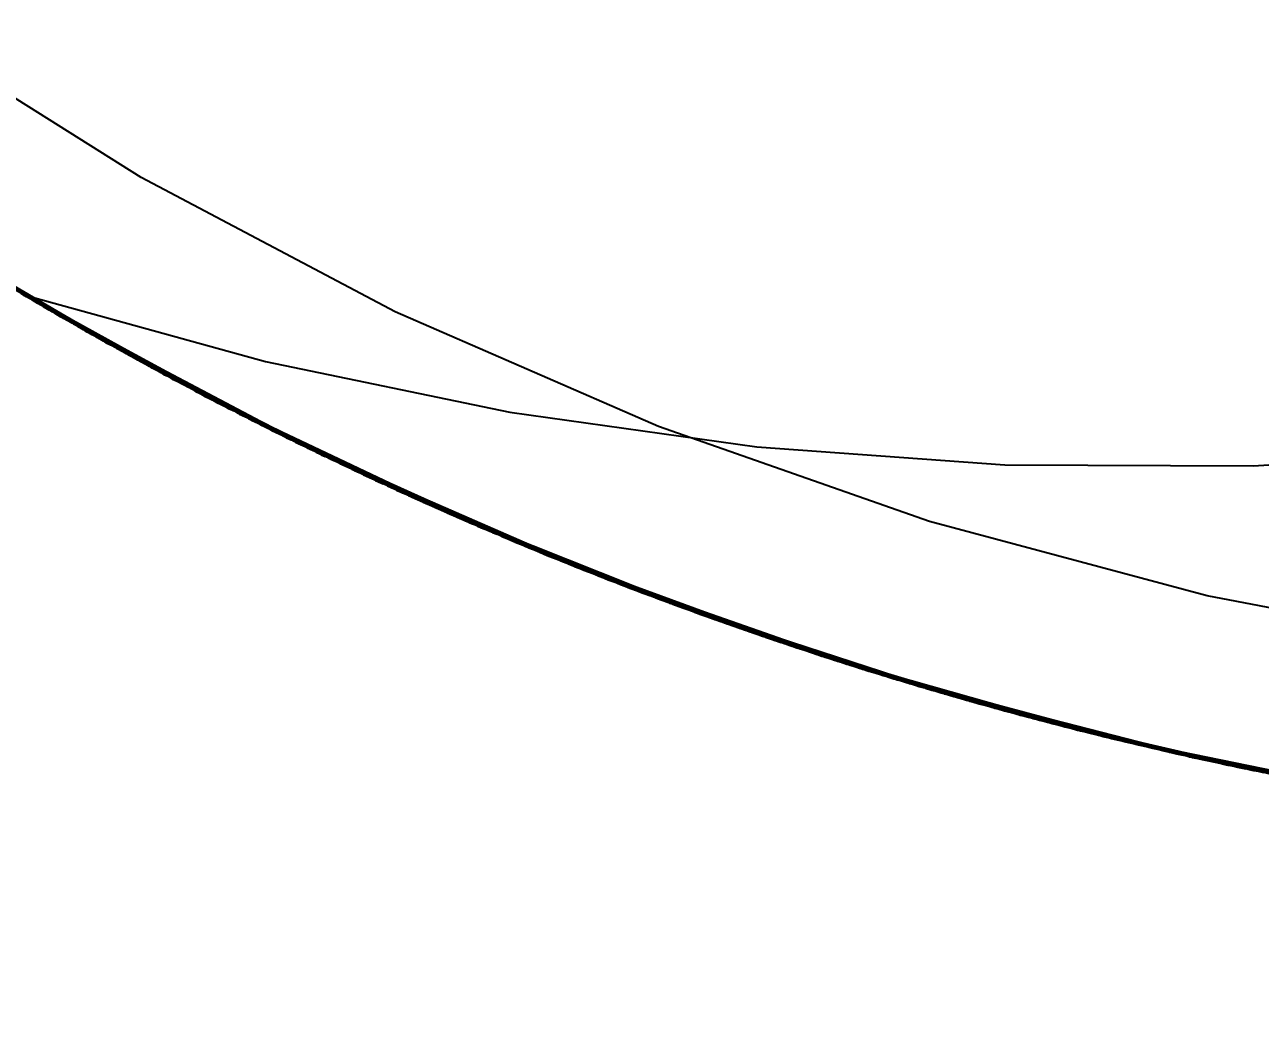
# Model space of a CAD drawing. Header units: millimetres. Extents: x 0 to 420, y 0 to 297.
# Drawn here: x 191.955 to 193.498, y 261.795 to 263.034 of the extents above; entities that cross this region are included whole.
import ezdxf

# ---------------------------------------------------------------- set-up
doc = ezdxf.new("R2010")
doc.units = ezdxf.units.MM
doc.linetypes.add('DASHED', pattern=[1.524, 1.27, -0.254])
for name, color, linetype, lineweight in [('DIM', 3, 'CONTINUOUS', 18), ('HIDDEN', 8, 'DASHED', 25), ('VISIBLE', 7, 'CONTINUOUS', 50)]:
    doc.layers.add(name, color=color, linetype=linetype, lineweight=lineweight)
doc.styles.add('CJK', font='NotoSansCJK-Regular.ttc')
doc.dimstyles.new('GB', dxfattribs={"dimtxt": 2.8, "dimasz": 2.2, "dimexe": 1.5, "dimexo": 1, "dimgap": 0.6, "dimtad": 1, "dimlfac": 100, "dimzin": 12, "dimdsep": 46, "dimtxsty": 'CJK', "dimcen": 2.5, "dimazin": 3, "dimtfac": 0.5, "dimtmove": 2, "dimatfit": 3})

msp = doc.modelspace()

# ---------------------------------------------------------------- linework, layer by layer
at = {"layer": 'HIDDEN'}
for points in [[(192.1, 262.84307), (191.79606, 263.03405)], [(192.1, 262.84307), (191.79606, 263.03405)], [(191.95476, 262.6963), (191.64333, 262.8964)], [(192, 262.66987), (191.6834, 262.8688)], [(191.6834, 262.8688), (192, 262.66987)], [(191.68377, 262.86857), (191.99995, 262.6699)], [(191.95864, 262.694), (191.69159, 262.86323)], [(191.96314, 262.69136), (191.6959, 262.86031)], [(191.9593, 262.6937), (191.6989, 262.85851)], [(191.96844, 262.68825), (191.701, 262.85686)], [(191.97375, 262.68513), (191.7061, 262.85341)], [(191.97331, 262.68546), (191.71247, 262.84936)], [(191.98357, 262.6794), (191.71554, 262.84707)], [(191.98888, 262.6763), (191.72064, 262.84365)], [(191.98753, 262.67716), (191.7262, 262.84018)], [(192.41736, 262.67534), (192.1, 262.84307)], [(192.41736, 262.67534), (192.1, 262.84307)], [(191.99871, 262.67061), (191.73009, 262.83735)], [(192.00403, 262.66754), (191.73521, 262.83395)], [(191.9647, 262.69073), (191.737, 262.83406)], [(192.00167, 262.66898), (191.73986, 262.8311)], [(191.97867, 262.68254), (191.74386, 262.82927)], [(192.01389, 262.66188), (191.7447, 262.82767)], [(192.01923, 262.65882), (191.74983, 262.82428)], [(191.99304, 262.67418), (191.75048, 262.82465)], [(192.01579, 262.66086), (191.75365, 262.822)], [(192.00718, 262.66603), (191.75721, 262.81995)], [(192.0291, 262.65319), (191.75932, 262.81804)], [(192.02139, 262.65788), (191.76391, 262.81527)], [(192.03445, 262.65016), (191.76446, 262.81468)], [(192.03016, 262.65267), (191.76554, 262.81414)], [(192.0398, 262.64713), (191.76962, 262.81132)], [(192.04434, 262.64457), (191.77399, 262.80847)], [(192.04109, 262.64648), (191.77764, 262.80634)], [(192.04971, 262.64155), (191.77915, 262.80512)], [(192.04433, 262.64465), (191.77939, 262.80512)], [(192.05507, 262.63854), (191.78432, 262.80177)], [(192.05962, 262.63599), (191.78869, 262.79894)], [(192.05528, 262.63849), (191.79137, 262.79744)], [(192.065, 262.63299), (191.79387, 262.79561)], [(192.07036, 262.62999), (191.79904, 262.79228)], [(192.06969, 262.63044), (191.80526, 262.78853)], [(192.0803, 262.62449), (191.80861, 262.78616)], [(192.08568, 262.62152), (191.81379, 262.78285)], [(192.08395, 262.62255), (191.81908, 262.77972)], [(192.04654, 262.64362), (191.82326, 262.77834)], [(192.09565, 262.61604), (191.82339, 262.77675)], [(192.10104, 262.61308), (191.82858, 262.77347)], [(192.06068, 262.63569), (191.83023, 262.7737)], [(192.09824, 262.61468), (191.83307, 262.77086)], [(192.07522, 262.62759), (191.83695, 262.76923)], [(192.11101, 262.60764), (191.83819, 262.7674)], [(192.11641, 262.60471), (191.8434, 262.76414)], [(192.08947, 262.61972), (191.84382, 262.76466)], [(192.11271, 262.60679), (191.84692, 262.76216)], [(192.10391, 262.61181), (191.85058, 262.76016)], [(192.12641, 262.59931), (191.85303, 262.75811)], [(191.99178, 262.67629), (191.85683, 262.75833)], [(192.11834, 262.60396), (191.85736, 262.75565)], [(192.13183, 262.59639), (191.85826, 262.75486)], [(192.12703, 262.59904), (191.85914, 262.75446)], [(192.13725, 262.59348), (191.86349, 262.75161)], [(192.14185, 262.59101), (191.86791, 262.74886)], [(192.13808, 262.5931), (191.87129, 262.747)], [(192.1416, 262.59121), (191.87293, 262.74592)], [(192.14728, 262.58811), (191.87315, 262.74563)], [(192.1527, 262.58522), (191.87838, 262.74239)], [(192.1527, 262.5853), (191.88527, 262.73839)], [(192.16274, 262.5799), (191.88807, 262.73646)], [(192.16818, 262.57703), (191.89331, 262.73324)], [(192.16709, 262.57768), (191.89924, 262.72985)], [(192.17825, 262.57174), (191.90303, 262.72732)], [(192.08841, 262.62166), (191.90347, 262.72854)], [(192.18369, 262.56889), (191.90827, 262.72413)], [(192.14356, 262.59038), (191.91051, 262.72405)], [(192.18156, 262.57007), (191.91341, 262.72125)], [(192.15825, 262.58256), (191.91732, 262.71969)], [(192.19376, 262.56363), (191.918, 262.71825)], [(192.19921, 262.56081), (191.92326, 262.71509)], [(192.17262, 262.57498), (191.92431, 262.71523)], [(192.19615, 262.56247), (191.92744, 262.71281)], [(192.18725, 262.56731), (191.93115, 262.71087)], [(192.20932, 262.55559), (191.93301, 262.70924)], [(192.20181, 262.55975), (191.93802, 262.70647)], [(192.21479, 262.55277), (191.9383, 262.70609)], [(192.21059, 262.555), (191.93982, 262.70532)], [(192.22026, 262.54996), (191.94358, 262.70294)], [(192.2249, 262.54758), (191.94806, 262.70027)], [(192.22176, 262.54926), (191.95212, 262.69809)], [(192.23038, 262.54479), (191.95335, 262.69714)], [(192.22534, 262.54744), (191.95377, 262.69704)], [(192.19449, 262.56326), (191.95476, 262.6963)], [(191.95507, 262.69622), (192.25562, 262.61312)], [(192.27311, 262.52349), (191.95598, 262.69564)], [(192.23586, 262.542), (191.95864, 262.694)], [(192.24051, 262.53965), (191.96314, 262.69136)], [(192.23654, 262.54173), (191.96625, 262.68976)], [(192.246, 262.53687), (191.96844, 262.68825)], [(192.2515, 262.5341), (191.97375, 262.68513)], [(192.25104, 262.5344), (191.98037, 262.68148)], [(192.26166, 262.529), (191.98357, 262.6794)], [(192.26715, 262.52624), (191.98888, 262.6763)], [(192.26572, 262.52703), (191.99467, 262.67317)], [(192.27732, 262.52118), (191.99871, 262.67061)], [(192.22732, 262.54664), (191.99889, 262.67198)], [(192.33058, 262.49515), (192, 262.66987)], [(192, 262.66987), (192.33058, 262.49515)], [(192.00068, 262.66951), (192.32867, 262.49616)], [(192.74636, 262.5318), (192.41736, 262.67534)], [(192.74636, 262.5318), (192.41736, 262.67534)], [(192.28283, 262.51846), (192.00403, 262.66754)], [(192.24213, 262.53911), (192.00579, 262.66778)], [(192.28038, 262.51974), (192.00888, 262.66498)], [(192.2566, 262.53182), (192.01293, 262.66344)], [(192.29303, 262.51343), (192.01389, 262.66188)], [(192.29855, 262.51072), (192.01923, 262.65882)], [(192.27144, 262.52439), (192.01983, 262.65924)], [(192.29498, 262.51254), (192.02319, 262.65678)], [(192.28609, 262.51714), (192.02683, 262.65499)], [(192.30875, 262.50572), (192.0291, 262.65319)], [(192.30073, 262.50993), (192.03385, 262.65072)], [(192.31429, 262.50303), (192.03445, 262.65016)], [(192.30986, 262.50526), (192.03553, 262.6497)], [(192.31982, 262.50034), (192.0398, 262.64713)], [(192.32451, 262.49808), (192.04434, 262.64457)], [(192.32117, 262.49977), (192.04812, 262.64267)], [(192.33006, 262.49541), (192.04971, 262.64155)], [(192.32453, 262.49814), (192.04992, 262.64158)], [(192.3356, 262.49274), (192.05507, 262.63854)], [(192.3403, 262.49048), (192.05962, 262.63599)], [(192.33583, 262.4927), (192.06238, 262.63467)], [(192.34586, 262.48783), (192.065, 262.63299)], [(192.3514, 262.48518), (192.07036, 262.62999)], [(192.35067, 262.4856), (192.07683, 262.62663)], [(192.36167, 262.48031), (192.0803, 262.62449)], [(192.36722, 262.47769), (192.08568, 262.62152)], [(192.36543, 262.4786), (192.09119, 262.61871)], [(192.32678, 262.49726), (192.09544, 262.6176)], [(192.37751, 262.47285), (192.09565, 262.61604)], [(192.38308, 262.47024), (192.10104, 262.61308)], [(192.34139, 262.49024), (192.10268, 262.61342)], [(192.38017, 262.47167), (192.1057, 262.61076)], [(192.35639, 262.48309), (192.10967, 262.60938)], [(192.39338, 262.46544), (192.11101, 262.60764)], [(192.25562, 262.61312), (192.56085, 262.54972)], [(192.39896, 262.46286), (192.11641, 262.60471)], [(192.37115, 262.47612), (192.11678, 262.60527)], [(192.39515, 262.46469), (192.12007, 262.60296)], [(192.386, 262.46916), (192.12384, 262.60119)], [(192.40928, 262.45809), (192.12641, 262.59931)], [(192.27001, 262.52644), (192.13028, 262.59971)], [(192.40095, 262.46222), (192.13089, 262.59712)], [(192.41487, 262.45553), (192.13183, 262.59639)], [(192.40993, 262.45786), (192.13273, 262.59605)], [(192.42047, 262.45296), (192.13725, 262.59348)], [(192.42521, 262.45079), (192.14185, 262.59101)], [(192.42133, 262.45263), (192.14532, 262.58937)], [(192.42493, 262.45099), (192.14705, 262.58838)], [(192.43081, 262.44824), (192.14728, 262.58811)], [(192.4364, 262.4457), (192.1527, 262.58522)], [(192.43638, 262.44578), (192.15985, 262.58165)], [(192.44676, 262.44102), (192.16274, 262.5799)], [(192.45237, 262.4385), (192.16818, 262.57703)], [(192.45124, 262.43908), (192.17435, 262.574)], [(192.46275, 262.43386), (192.17825, 262.57174)], [(192.36998, 262.47799), (192.17863, 262.57297)], [(192.46836, 262.43136), (192.18369, 262.56889)], [(192.42696, 262.45027), (192.18596, 262.56892)], [(192.46613, 262.43241), (192.18902, 262.56632)], [(192.44212, 262.44339), (192.19302, 262.56501)], [(192.47875, 262.42675), (192.19376, 262.56363)], [(192.44116, 262.44355), (192.19449, 262.56326)], [(192.48437, 262.42427), (192.19921, 262.56081)], [(192.45697, 262.43672), (192.20025, 262.56102)], [(192.48121, 262.42574), (192.20354, 262.55879)], [(192.472, 262.43002), (192.20736, 262.55709)], [(192.49478, 262.4197), (192.20932, 262.55559)], [(192.48704, 262.42338), (192.21449, 262.55314)], [(192.50042, 262.41724), (192.21479, 262.55277)], [(192.49609, 262.4192), (192.21636, 262.55211)], [(192.50606, 262.41478), (192.22026, 262.54996)], [(192.51084, 262.4127), (192.2249, 262.54758)], [(192.50762, 262.41417), (192.22908, 262.54567)], [(192.51649, 262.41026), (192.23038, 262.54479)], [(192.51126, 262.41259), (192.2308, 262.54472)], [(192.56085, 262.54972), (192.86917, 262.5066)], [(192.52213, 262.40782), (192.23586, 262.542)], [(192.52692, 262.40576), (192.24051, 262.53965)], [(192.52282, 262.4076), (192.24373, 262.53824)], [(192.53258, 262.40334), (192.246, 262.53687)], [(192.53823, 262.40092), (192.2515, 262.5341)], [(192.53776, 262.40119), (192.25836, 262.53087)], [(192.5487, 262.39647), (192.26166, 262.529)], [(193.08518, 262.41324), (192.74636, 262.5318)], [(193.08518, 262.41324), (192.74636, 262.5318)], [(192.55435, 262.39407), (192.26715, 262.52624)], [(192.55284, 262.39478), (192.27317, 262.52347)], [(192.56482, 262.38966), (192.27732, 262.52118)], [(192.51329, 262.41191), (192.27742, 262.52256)], [(192.61213, 262.37012), (192.27816, 262.52079)], [(192.57049, 262.3873), (192.28283, 262.51846)], [(192.52857, 262.40533), (192.28456, 262.51881)], [(192.56797, 262.38842), (192.28785, 262.5162)], [(192.5435, 262.39895), (192.29193, 262.51495)], [(192.58099, 262.38292), (192.29303, 262.51343)], [(192.58667, 262.38057), (192.29855, 262.51072)], [(192.55874, 262.3925), (192.2991, 262.51119)], [(192.58299, 262.38216), (192.30262, 262.50894)], [(192.57384, 262.38617), (192.30633, 262.50739)], [(192.59717, 262.37622), (192.30875, 262.50572)], [(192.58887, 262.37993), (192.31365, 262.50356)], [(192.60286, 262.37389), (192.31429, 262.50303)], [(192.59831, 262.37583), (192.31538, 262.50265)], [(192.60856, 262.37155), (192.31982, 262.50034)], [(192.61338, 262.36959), (192.32451, 262.49808)], [(192.86917, 262.5066), (193.17924, 262.4842)], [(193.48964, 262.48287), (193.7989, 262.50289)], [(192.60994, 262.37106), (192.32841, 262.49642)], [(192.61908, 262.36727), (192.33006, 262.49541)], [(192.61343, 262.36964), (192.33025, 262.49546)], [(192.6733, 262.34563), (192.33058, 262.49515)], [(192.33058, 262.49515), (192.6733, 262.34563)], [(192.3322, 262.49444), (192.67302, 262.34575)], [(192.62479, 262.36496), (192.3356, 262.49274)], [(192.62962, 262.363), (192.3403, 262.49048)], [(192.62502, 262.36493), (192.34315, 262.48933)], [(192.63533, 262.36071), (192.34586, 262.48783)], [(192.64103, 262.35841), (192.3514, 262.48518)], [(193.17924, 262.4842), (193.48964, 262.48287)], [(192.64024, 262.3588), (192.3581, 262.48222)], [(192.65158, 262.3542), (192.36167, 262.48031)], [(192.65729, 262.35194), (192.36722, 262.47769)], [(192.65545, 262.35274), (192.37292, 262.47522)], [(192.61571, 262.36891), (192.37722, 262.47439)], [(192.66787, 262.34776), (192.37751, 262.47285)], [(192.67359, 262.34551), (192.38308, 262.47024)], [(192.63074, 262.36282), (192.3847, 262.47068)], [(192.67058, 262.34676), (192.38788, 262.46821)], [(192.64614, 262.35665), (192.39193, 262.46709)], [(192.68417, 262.34136), (192.39338, 262.46544)], [(192.68991, 262.33914), (192.39896, 262.46286)], [(192.66134, 262.35061), (192.39926, 262.46345)], [(192.68601, 262.34073), (192.40272, 262.46134)], [(192.67653, 262.34463), (192.4066, 262.45981)], [(192.7005, 262.33504), (192.40928, 262.45809)], [(192.55717, 262.39446), (192.4132, 262.4587)], [(192.69194, 262.33863), (192.41388, 262.45619)], [(192.70625, 262.33283), (192.41487, 262.45553)], [(192.7012, 262.33484), (192.41578, 262.45525)], [(192.712, 262.33062), (192.42047, 262.45296)], [(192.71687, 262.32876), (192.42521, 262.45079)], [(192.71289, 262.33035), (192.42876, 262.44938)], [(192.71655, 262.32895), (192.43058, 262.44849)], [(192.72262, 262.32657), (192.43081, 262.44824)], [(192.72836, 262.32438), (192.4364, 262.4457)], [(192.73324, 262.32254), (192.44116, 262.44355)], [(192.7283, 262.32447), (192.4438, 262.44257)], [(192.73899, 262.32037), (192.44676, 262.44102)], [(192.74474, 262.31821), (192.45237, 262.4385)], [(192.74358, 262.31872), (192.45875, 262.43585)], [(192.7554, 262.31423), (192.46275, 262.43386)], [(192.66005, 262.3524), (192.46307, 262.43511)], [(192.76116, 262.31209), (192.46836, 262.43136)], [(192.71865, 262.32835), (192.47065, 262.43152)], [(192.75884, 262.31302), (192.47386, 262.42912)], [(192.73421, 262.32244), (192.47794, 262.42808)], [(192.77181, 262.30815), (192.47875, 262.42675)], [(192.77758, 262.30603), (192.48437, 262.42427)], [(192.74948, 262.31671), (192.48537, 262.42456)], [(192.77435, 262.30729), (192.48883, 262.42253)], [(192.76485, 262.311), (192.49274, 262.42107)], [(192.78826, 262.30213), (192.49478, 262.4197)], [(192.78032, 262.3053), (192.5001, 262.41759)], [(192.79405, 262.30003), (192.50042, 262.41724)], [(192.78963, 262.3017), (192.50203, 262.41668)], [(192.79983, 262.29793), (192.50606, 262.41478)], [(192.80473, 262.29616), (192.51084, 262.4127)], [(192.80144, 262.29742), (192.51511, 262.41106)], [(192.81053, 262.29408), (192.51649, 262.41026)], [(192.80513, 262.29608), (192.51692, 262.41021)], [(192.81631, 262.292), (192.52213, 262.40782)], [(192.82122, 262.29025), (192.52692, 262.40576)], [(193.4319, 262.32034), (193.08518, 262.41324)], [(193.4319, 262.32034), (193.08518, 262.41324)], [(192.81699, 262.29182), (192.53024, 262.40455)], [(192.82702, 262.28819), (192.53258, 262.40334)], [(192.83281, 262.28613), (192.53823, 262.40092)], [(192.83233, 262.28637), (192.54531, 262.39812)], [(192.84354, 262.28235), (192.5487, 262.39647)], [(192.84934, 262.28032), (192.55435, 262.39407)], [(192.84774, 262.28094), (192.56057, 262.39167)], [(192.80723, 262.29553), (192.56483, 262.39104)], [(192.86006, 262.27658), (192.56482, 262.38966)], [(192.86587, 262.27457), (192.57049, 262.3873)], [(192.8229, 262.28992), (192.57219, 262.38776)], [(192.86329, 262.27554), (192.57567, 262.38535)], [(192.83823, 262.28449), (192.57975, 262.38438)], [(192.87662, 262.27087), (192.58099, 262.38292)], [(192.88244, 262.26888), (192.58667, 262.38057)], [(192.85379, 262.27903), (192.58716, 262.38108)], [(192.87867, 262.27023), (192.59082, 262.37905)], [(192.8693, 262.27366), (192.59461, 262.37775)], [(192.8932, 262.26521), (192.59717, 262.37622)], [(192.88467, 262.26838), (192.60219, 262.37437)], [(192.89903, 262.26323), (192.60286, 262.37389)], [(192.89434, 262.26489), (192.60398, 262.37357)], [(192.90485, 262.26126), (192.60856, 262.37155)], [(192.9098, 262.25961), (192.61338, 262.36959)], [(192.9564, 262.24429), (192.61395, 262.36941)], [(192.90626, 262.26086), (192.61738, 262.36817)], [(192.91563, 262.25766), (192.61908, 262.36727)], [(192.90987, 262.25965), (192.61926, 262.36734)], [(192.92146, 262.25571), (192.62479, 262.36496)], [(192.92642, 262.25407), (192.62962, 262.363)], [(192.9217, 262.2557), (192.63255, 262.36203)], [(192.93226, 262.25213), (192.63533, 262.36071)], [(192.93809, 262.25021), (192.64103, 262.35841)], [(192.93724, 262.25055), (192.64793, 262.35587)], [(192.94889, 262.24667), (192.65158, 262.3542)], [(192.95473, 262.24477), (192.65729, 262.35194)], [(192.95285, 262.24545), (192.66316, 262.34982)], [(192.91217, 262.25908), (192.66749, 262.34928)], [(192.96555, 262.24127), (192.66787, 262.34776)], [(193.02623, 262.22213), (192.6733, 262.34563)], [(192.6733, 262.34563), (193.02623, 262.22213)], [(192.97141, 262.23939), (192.67359, 262.34551)], [(192.92758, 262.25395), (192.67516, 262.34605)], [(192.67664, 262.34446), (193.02589, 262.22225)], [(192.96831, 262.24045), (192.67849, 262.34379)], [(192.94329, 262.24877), (192.68262, 262.34293)], [(192.98223, 262.23592), (192.68417, 262.34136)], [(192.98809, 262.23406), (192.68991, 262.33914)], [(192.95887, 262.2437), (192.69014, 262.33977)], [(192.98411, 262.23539), (192.69375, 262.33786)], [(192.97436, 262.23871), (192.69774, 262.33657)], [(192.99893, 262.23064), (192.7005, 262.33504)], [(192.8521, 262.28089), (192.70444, 262.33587)], [(192.99016, 262.23367), (192.70523, 262.33343)], [(193.0048, 262.2288), (192.70625, 262.33283)], [(192.99967, 262.23047), (192.70715, 262.33262)], [(193.01067, 262.22696), (192.712, 262.33062)], [(193.01565, 262.2254), (192.71687, 262.32876)], [(193.01159, 262.22674), (192.72051, 262.32758)], [(193.01531, 262.22557), (192.7224, 262.32679)], [(193.02153, 262.22358), (192.72262, 262.32657)], [(193.0274, 262.22176), (192.72836, 262.32438)], [(193.03239, 262.22023), (192.73324, 262.32254)], [(193.0273, 262.22186), (192.73597, 262.32172)], [(193.03826, 262.21843), (192.73899, 262.32037)], [(193.04414, 262.21664), (192.74474, 262.31821)], [(193.04294, 262.21707), (192.75132, 262.31596)], [(193.05502, 262.21334), (192.7554, 262.31423)], [(192.95747, 262.2454), (192.75566, 262.3155)], [(193.7846, 262.25361), (193.4319, 262.32034)], [(193.7846, 262.25361), (193.4319, 262.32034)], [(193.06091, 262.21157), (192.76116, 262.31209)], [(193.01748, 262.2251), (192.76343, 262.3124)], [(193.05852, 262.21235), (192.7668, 262.31021)], [(193.03336, 262.2202), (192.77092, 262.30942)], [(193.07179, 262.20831), (192.77181, 262.30815)], [(193.07769, 262.20656), (192.77758, 262.30603)], [(193.04898, 262.21544), (192.77854, 262.30639)], [(193.07439, 262.2076), (192.78215, 262.30457)], [(193.06462, 262.21072), (192.78615, 262.30336)], [(193.08859, 262.20334), (192.78826, 262.30213)], [(193.08048, 262.206), (192.7937, 262.30036)], [(193.09449, 262.20161), (192.79405, 262.30003)], [(193.09, 262.20299), (192.79567, 262.29958)], [(193.1004, 262.19988), (192.79983, 262.29793)], [(193.10541, 262.19842), (192.80473, 262.29616)], [(193.10205, 262.19946), (192.80908, 262.2948)], [(193.11132, 262.19671), (192.81053, 262.29408)], [(193.10578, 262.19838), (192.81097, 262.29405)], [(193.11722, 262.195), (192.81631, 262.292)], [(193.12223, 262.19356), (192.82122, 262.29025)], [(193.11788, 262.19488), (192.82463, 262.28924)], [(193.12814, 262.19187), (192.82702, 262.28819)], [(193.13405, 262.19019), (192.83281, 262.28613)], [(193.13357, 262.1904), (192.84009, 262.28377)], [(193.145, 262.1871), (192.84354, 262.28235)], [(193.15092, 262.18544), (192.84934, 262.28032)], [(193.14926, 262.18596), (192.85571, 262.2783)], [(193.10794, 262.19795), (192.85997, 262.27796)], [(193.16186, 262.18238), (192.86006, 262.27658)], [(193.16778, 262.18074), (192.86587, 262.27457)], [(193.12392, 262.19334), (192.86753, 262.27514)], [(193.16515, 262.18154), (192.87117, 262.27295)], [(193.1396, 262.18888), (192.87525, 262.27227)], [(193.17874, 262.17773), (192.87662, 262.27087)], [(193.18468, 262.17611), (192.88244, 262.26888)], [(193.15542, 262.18444), (192.88288, 262.26943)], [(193.18085, 262.17722), (192.88667, 262.26763)], [(193.17128, 262.18004), (192.89051, 262.26658)], [(193.19565, 262.17312), (192.8932, 262.26521)], [(193.18694, 262.17575), (192.8983, 262.26368)], [(193.20159, 262.17152), (192.89903, 262.26323)], [(193.19679, 262.17288), (192.90016, 262.26299)], [(193.20753, 262.16992), (192.90485, 262.26126)], [(193.21257, 262.16858), (192.9098, 262.25961)], [(193.20894, 262.16961), (192.9139, 262.25844)], [(193.21851, 262.16701), (192.91563, 262.25766)], [(193.21267, 262.16862), (192.91579, 262.25775)], [(193.22445, 262.16543), (192.92146, 262.25571)], [(193.22951, 262.1641), (192.92642, 262.25407)], [(193.22469, 262.16544), (192.92944, 262.25327)], [(193.23545, 262.16254), (192.93226, 262.25213)], [(193.2414, 262.16099), (192.93809, 262.25021)], [(193.24049, 262.16129), (192.94518, 262.24809)], [(193.2524, 262.15814), (192.94889, 262.24667)], [(193.25835, 262.15662), (192.95473, 262.24477)], [(193.25643, 262.15718), (192.96074, 262.24303)], [(193.30891, 262.14403), (192.962, 262.24258)], [(193.21498, 262.1682), (192.96508, 262.24276)], [(193.26936, 262.15381), (192.96555, 262.24127)], [(193.27533, 262.1523), (192.97141, 262.23939)], [(193.2307, 262.16405), (192.9729, 262.24004)], [(193.27218, 262.15316), (192.97638, 262.23799)], [(193.24666, 262.15989), (192.98056, 262.23738)], [(193.28635, 262.14952), (192.98223, 262.23592)], [(193.29232, 262.14803), (192.98809, 262.23406)], [(193.26257, 262.1558), (192.98825, 262.23471)], [(193.28824, 262.14912), (192.992, 262.23303)], [(193.27831, 262.15181), (192.99608, 262.23199)], [(193.30335, 262.1453), (192.99893, 262.23064)], [(193.15363, 262.18617), (193.00283, 262.23171)], [(193.29438, 262.14779), (193.00375, 262.22933)], [(193.30933, 262.14384), (193.0048, 262.2288)], [(193.30413, 262.14518), (193.00569, 262.22865)], [(193.3153, 262.14237), (193.01067, 262.22696)], [(193.32037, 262.14114), (193.01565, 262.2254)], [(193.31624, 262.14221), (193.01938, 262.22445)], [(193.32001, 262.14129), (193.02133, 262.22378)], [(193.32635, 262.13969), (193.02153, 262.22358)], [(193.3874, 262.12535), (193.02623, 262.22213)], [(193.02623, 262.22213), (193.3874, 262.12535)], [(193.33232, 262.13825), (193.0274, 262.22176)], [(193.02755, 262.22178), (193.38492, 262.12602)], [(193.3374, 262.13703), (193.03239, 262.22023)], [(193.33218, 262.13835), (193.0352, 262.21957)], [(193.34337, 262.13561), (193.03826, 262.21843)], [(193.34935, 262.1342), (193.04414, 262.21664)], [(193.34813, 262.13455), (193.05087, 262.2148)], [(193.36042, 262.13159), (193.05502, 262.21334)], [(193.26104, 262.15742), (193.05521, 262.21461)], [(193.36641, 262.1302), (193.06091, 262.21157)], [(193.32225, 262.14094), (193.06314, 262.21203)], [(193.36397, 262.13083), (193.06664, 262.21005)], [(193.33836, 262.13707), (193.07081, 262.20952)], [(193.37748, 262.12762), (193.07179, 262.20831)], [(193.38348, 262.12625), (193.07769, 262.20656)], [(193.35428, 262.13329), (193.07858, 262.20699)], [(193.38014, 262.12708), (193.08233, 262.20539)], [(193.37013, 262.12959), (193.08642, 262.20443)], [(193.39456, 262.12373), (193.08859, 262.20334)], [(193.3863, 262.12587), (193.09413, 262.20192)], [(193.40056, 262.12237), (193.09449, 262.20161)], [(193.39603, 262.12346), (193.09612, 262.20127)], [(193.40656, 262.12102), (193.1004, 262.19988)], [(193.41165, 262.11988), (193.10541, 262.19842)], [(193.40825, 262.12071), (193.10982, 262.19734)], [(193.41766, 262.11855), (193.11132, 262.19671)], [(193.41202, 262.11986), (193.11179, 262.19671)], [(193.42366, 262.11721), (193.11722, 262.195)], [(193.42875, 262.11609), (193.12223, 262.19356)], [(193.42429, 262.11714), (193.12573, 262.19277)], [(193.43476, 262.11478), (193.12814, 262.19187)], [(193.44076, 262.11348), (193.13405, 262.19019)], [(193.44027, 262.11365), (193.1415, 262.18829)], [(193.45188, 262.11108), (193.145, 262.1871)], [(193.45789, 262.1098), (193.15092, 262.18544)], [(193.45618, 262.11023), (193.15742, 262.18382)], [(193.41423, 262.11956), (193.16166, 262.18375)], [(193.46901, 262.10744), (193.16186, 262.18238)], [(193.47502, 262.10618), (193.16778, 262.18074)], [(193.43045, 262.11598), (193.16939, 262.18142)], [(193.47237, 262.1068), (193.17318, 262.17946)], [(193.44641, 262.11252), (193.17725, 262.17905)], [(193.48615, 262.10386), (193.17874, 262.17773)], [(193.49218, 262.10262), (193.18468, 262.17611)], [(193.46241, 262.1091), (193.18508, 262.17668)], [(193.48831, 262.10348), (193.18898, 262.17513)], [(193.47857, 262.1057), (193.19287, 262.17433)], [(193.50332, 262.10034), (193.19565, 262.17312)], [(193.49447, 262.10241), (193.20083, 262.17193)], [(193.50935, 262.09912), (193.20159, 262.17152)], [(193.50444, 262.10017), (193.20276, 262.17134)], [(193.51537, 262.0979), (193.20753, 262.16992)], [(193.52049, 262.09687), (193.21257, 262.16858)], [(193.51678, 262.09768), (193.21676, 262.16767)], [(193.52651, 262.09568), (193.21851, 262.16701)], [(193.52062, 262.09692), (193.21866, 262.16711)], [(193.53254, 262.09448), (193.22445, 262.16543)], [(193.53767, 262.09348), (193.22951, 262.1641)], [(193.53277, 262.0945), (193.23261, 262.16349)], [(193.5437, 262.0923), (193.23545, 262.16254)], [(193.54974, 262.09112), (193.2414, 262.16099)], [(193.54878, 262.09137), (193.24863, 262.15932)], [(193.56089, 262.08897), (193.2524, 262.15814)], [(193.56693, 262.08783), (193.25835, 262.15662)], [(193.56499, 262.08826), (193.26447, 262.15526)], [(193.52292, 262.09665), (193.2688, 262.15526)], [(193.5781, 262.08572), (193.26936, 262.15381)], [(193.58415, 262.08459), (193.27533, 262.1523)], [(193.5389, 262.09349), (193.27674, 262.15306)], [(193.58097, 262.08525), (193.28037, 262.15122)], [(193.55504, 262.09036), (193.28457, 262.15088)], [(193.59533, 262.08252), (193.28635, 262.14952)], [(193.60138, 262.08141), (193.29232, 262.14803)], [(193.57121, 262.08728), (193.2924, 262.1487)], [(193.59721, 262.08224), (193.29628, 262.14725)], [(193.58717, 262.08429), (193.30041, 262.14648)], [(193.61256, 262.07938), (193.30335, 262.1453)], [(193.46057, 262.11071), (193.30718, 262.14662)], [(193.60341, 262.0813), (193.30826, 262.1443)], [(193.61861, 262.07829), (193.30933, 262.14384)], [(193.61338, 262.0793), (193.31021, 262.14375)], [(193.66603, 262.07023), (193.31276, 262.14305)], [(193.62467, 262.07721), (193.3153, 262.14237)], [(193.62981, 262.0763), (193.32037, 262.14114)], [(193.62562, 262.07711), (193.32418, 262.14041)], [(193.62944, 262.07643), (193.32618, 262.13986)], [(193.63587, 262.07523), (193.32635, 262.13969)], [(193.64192, 262.07417), (193.33232, 262.13825)], [(193.64706, 262.07328), (193.3374, 262.13703)], [(193.64173, 262.07427), (193.34028, 262.13655)], [(193.65311, 262.07223), (193.34337, 262.13561)], [(193.65917, 262.0712), (193.34935, 262.1342)], [(193.65793, 262.07148), (193.35622, 262.13278)], [(193.67038, 262.0693), (193.36042, 262.13159)], [(193.56956, 262.0888), (193.36054, 262.13287)], [(193.67645, 262.06829), (193.36641, 262.1302)], [(193.63173, 262.07622), (193.36858, 262.1308)], [(193.67397, 262.06876), (193.3722, 262.12904)], [(193.64801, 262.07338), (193.37641, 262.12878)], [(193.68766, 262.06642), (193.37748, 262.12762)], [(193.69373, 262.06543), (193.38348, 262.12625)], [(193.66416, 262.07061), (193.3843, 262.12675)], [(193.75479, 262.05584), (193.3874, 262.12535)], [(193.3874, 262.12535), (193.75479, 262.05584)], [(193.69034, 262.06605), (193.38818, 262.12538)], [(193.3906, 262.12475), (193.75402, 262.05599)], [(193.68018, 262.06792), (193.39234, 262.12468)], [(193.70495, 262.06361), (193.39456, 262.12373)], [(193.69656, 262.06523), (193.40018, 262.12266)], [(193.71102, 262.06264), (193.40056, 262.12237)], [(193.70647, 262.06343), (193.40218, 262.12214)], [(193.7171, 262.06167), (193.40656, 262.12102)], [(193.72225, 262.06086), (193.41165, 262.11988)], [(193.7188, 262.06146), (193.41615, 262.11908)], [(193.72833, 262.0599), (193.41766, 262.11855)], [(193.72261, 262.06086), (193.41816, 262.11856)], [(193.7344, 262.05895), (193.42366, 262.11721)], [(193.73956, 262.05815), (193.42875, 262.11609)], [(193.73499, 262.05892), (193.43232, 262.11551)], [(193.74563, 262.05722), (193.43476, 262.11478)], [(193.7517, 262.05631), (193.44076, 262.11348)], [(193.7512, 262.05645), (193.44834, 262.11204)], [(193.76295, 262.05462), (193.45188, 262.11108)], [(193.76903, 262.05372), (193.45789, 262.1098)], [(193.76728, 262.05404), (193.46447, 262.1086)], [(193.72487, 262.0607), (193.46871, 262.1088)], [(193.78028, 262.05206), (193.46901, 262.10744)], [(193.78636, 262.05118), (193.47502, 262.10618)], [(193.74124, 262.05816), (193.47657, 262.10696)], [(193.78369, 262.05164), (193.48049, 262.10524)], [(193.75743, 262.0557), (193.48454, 262.10509)], [(193.79761, 262.04958), (193.48615, 262.10386)], [(193.80371, 262.04872), (193.49218, 262.10262)], [(193.77355, 262.05331), (193.49255, 262.10322)], [(193.79983, 262.04933), (193.49652, 262.10193)]]:
    msp.add_lwpolyline(points, dxfattribs=at)
at = {"layer": 'VISIBLE'}
for points in [[(192.21999, 262.5501), (191.94331, 262.7031)], [(191.95742, 262.69473), (191.95043, 262.69916)], [(191.95476, 262.6963), (191.95507, 262.69622)], [(191.95598, 262.69564), (191.95476, 262.6963)], [(191.99889, 262.67198), (191.95742, 262.69473)], [(191.96085, 262.69272), (191.9593, 262.6937)], [(191.96625, 262.68976), (191.96085, 262.69272)], [(191.97157, 262.68641), (191.9647, 262.69073)], [(192.00579, 262.66778), (191.97157, 262.68641)], [(191.975, 262.6844), (191.97331, 262.68546)], [(191.98037, 262.68148), (191.975, 262.6844)], [(191.98573, 262.67813), (191.97867, 262.68254)], [(192.01293, 262.66344), (191.98573, 262.67813)], [(191.98916, 262.67614), (191.98753, 262.67716)], [(191.99467, 262.67317), (191.98916, 262.67614)], [(192.03921, 262.64746), (191.99178, 262.67629)], [(191.99992, 262.66991), (191.99304, 262.67418)], [(192.01983, 262.65924), (191.99992, 262.66991)], [(191.99995, 262.6699), (192, 262.66987)], [(192, 262.66987), (192.00068, 262.66951)], [(192.00337, 262.66793), (192.00167, 262.66898)], [(192.00888, 262.66498), (192.00337, 262.66793)], [(192.01415, 262.66173), (192.00718, 262.66603)], [(192.02683, 262.65499), (192.01415, 262.66173)], [(192.01759, 262.65975), (192.01579, 262.66086)], [(192.02319, 262.65678), (192.01759, 262.65975)], [(192.02839, 262.6536), (192.02139, 262.65788)], [(192.03385, 262.65072), (192.02839, 262.6536)], [(192.03185, 262.65164), (192.03016, 262.65267)], [(192.03553, 262.6497), (192.03185, 262.65164)], [(192.13028, 262.59971), (192.03921, 262.64746)], [(192.04268, 262.64552), (192.04109, 262.64648)], [(192.04812, 262.64267), (192.04268, 262.64552)], [(192.04613, 262.64356), (192.04433, 262.64465)], [(192.04992, 262.64158), (192.04613, 262.64356)], [(192.05352, 262.63941), (192.04654, 262.64362)], [(192.09544, 262.6176), (192.05352, 262.63941)], [(192.05698, 262.63747), (192.05528, 262.63849)], [(192.06238, 262.63467), (192.05698, 262.63747)], [(192.06783, 262.6314), (192.06068, 262.63569)], [(192.10268, 262.61342), (192.06783, 262.6314)], [(192.0713, 262.62948), (192.06969, 262.63044)], [(192.07683, 262.62663), (192.0713, 262.62948)], [(192.08218, 262.62345), (192.07522, 262.62759)], [(192.10967, 262.60938), (192.08218, 262.62345)], [(192.08566, 262.62153), (192.08395, 262.62255)], [(192.13633, 262.59397), (192.08841, 262.62166)], [(192.09119, 262.61871), (192.08566, 262.62153)], [(192.09655, 262.61554), (192.08947, 262.61972)], [(192.11678, 262.60527), (192.09655, 262.61554)], [(192.10003, 262.61363), (192.09824, 262.61468)], [(192.1057, 262.61076), (192.10003, 262.61363)], [(192.11094, 262.60768), (192.10391, 262.61181)], [(192.12384, 262.60119), (192.11094, 262.60768)], [(192.11444, 262.60579), (192.11271, 262.60679)], [(192.12007, 262.60296), (192.11444, 262.60579)], [(192.12538, 262.59987), (192.11834, 262.60396)], [(192.13089, 262.59712), (192.12538, 262.59987)], [(192.12887, 262.59798), (192.12703, 262.59904)], [(192.13273, 262.59605), (192.12887, 262.59798)], [(192.17863, 262.57297), (192.13633, 262.59397)], [(192.13983, 262.59209), (192.13808, 262.5931)], [(192.14532, 262.58937), (192.13983, 262.59209)], [(192.14333, 262.59022), (192.1416, 262.59121)], [(192.14705, 262.58838), (192.14333, 262.59022)], [(192.1508, 262.58623), (192.14356, 262.59038)], [(192.18596, 262.56892), (192.1508, 262.58623)], [(192.1543, 262.58438), (192.1527, 262.5853)], [(192.15985, 262.58165), (192.1543, 262.58438)], [(192.16529, 262.57855), (192.15825, 262.58256)], [(192.19302, 262.56501), (192.16529, 262.57855)], [(192.16881, 262.5767), (192.16709, 262.57768)], [(192.17435, 262.574), (192.16881, 262.5767)], [(192.17981, 262.57091), (192.17262, 262.57498)], [(192.20025, 262.56102), (192.17981, 262.57091)], [(192.18333, 262.56907), (192.18156, 262.57007)], [(192.18902, 262.56632), (192.18333, 262.56907)], [(192.19435, 262.56333), (192.18725, 262.56731)], [(192.20736, 262.55709), (192.19435, 262.56333)], [(192.19788, 262.5615), (192.19615, 262.56247)], [(192.20354, 262.55879), (192.19788, 262.5615)], [(192.20893, 262.55579), (192.20181, 262.55975)], [(192.21449, 262.55314), (192.20893, 262.55579)], [(192.21245, 262.55397), (192.21059, 262.555)], [(192.21636, 262.55211), (192.21245, 262.55397)], [(192.50579, 262.4149), (192.21999, 262.5501)], [(192.22352, 262.54829), (192.22176, 262.54926)], [(192.22908, 262.54567), (192.22352, 262.54829)], [(192.22706, 262.54649), (192.22534, 262.54744)], [(192.2308, 262.54472), (192.22706, 262.54649)], [(192.2346, 262.54264), (192.22732, 262.54664)], [(192.27742, 262.52256), (192.2346, 262.54264)], [(192.23815, 262.54085), (192.23654, 262.54173)], [(192.24373, 262.53824), (192.23815, 262.54085)], [(192.24924, 262.53523), (192.24213, 262.53911)], [(192.28456, 262.51881), (192.24924, 262.53523)], [(192.2528, 262.53345), (192.25104, 262.5344)], [(192.25836, 262.53087), (192.2528, 262.53345)], [(192.2639, 262.52787), (192.2566, 262.53182)], [(192.29193, 262.51495), (192.2639, 262.52787)], [(192.26745, 262.5261), (192.26572, 262.52703)], [(192.27317, 262.52347), (192.26745, 262.5261)], [(192.31921, 262.50064), (192.27001, 262.52644)], [(192.27858, 262.52057), (192.27144, 262.52439)], [(192.27773, 262.52099), (192.27311, 262.52349)], [(192.27816, 262.52079), (192.27773, 262.52099)], [(192.2991, 262.51119), (192.27858, 262.52057)], [(192.28214, 262.5188), (192.28038, 262.51974)], [(192.28785, 262.5162), (192.28214, 262.5188)], [(192.2933, 262.5133), (192.28609, 262.51714)], [(192.30633, 262.50739), (192.2933, 262.5133)], [(192.29686, 262.51154), (192.29498, 262.51254)], [(192.30262, 262.50894), (192.29686, 262.51154)], [(192.30803, 262.50608), (192.30073, 262.50993)], [(192.31365, 262.50356), (192.30803, 262.50608)], [(192.3116, 262.50434), (192.30986, 262.50526)], [(192.31538, 262.50265), (192.3116, 262.50434)], [(192.4132, 262.4587), (192.31921, 262.50064)], [(192.32279, 262.49892), (192.32117, 262.49977)], [(192.32841, 262.49642), (192.32279, 262.49892)], [(192.32637, 262.49718), (192.32453, 262.49814)], [(192.33025, 262.49546), (192.32637, 262.49718)], [(192.334, 262.49351), (192.32678, 262.49726)], [(192.32867, 262.49616), (192.33058, 262.49515)], [(192.33058, 262.49515), (192.3322, 262.49444)], [(192.37722, 262.47439), (192.334, 262.49351)], [(192.33758, 262.49179), (192.33583, 262.4927)], [(192.34315, 262.48933), (192.33758, 262.49179)], [(192.34879, 262.48642), (192.34139, 262.49024)], [(192.3847, 262.47068), (192.34879, 262.48642)], [(192.35237, 262.48472), (192.35067, 262.4856)], [(192.3581, 262.48222), (192.35237, 262.48472)], [(192.36361, 262.4794), (192.35639, 262.48309)], [(192.39193, 262.46709), (192.36361, 262.4794)], [(192.3672, 262.4777), (192.36543, 262.4786)], [(192.37292, 262.47522), (192.3672, 262.4777)], [(192.41952, 262.45339), (192.36998, 262.47799)], [(192.37846, 262.47241), (192.37115, 262.47612)], [(192.39926, 262.46345), (192.37846, 262.47241)], [(192.38205, 262.47072), (192.38017, 262.47167)], [(192.38788, 262.46821), (192.38205, 262.47072)], [(192.39332, 262.46547), (192.386, 262.46916)], [(192.4066, 262.45981), (192.39332, 262.46547)], [(192.39692, 262.4638), (192.39515, 262.46469)], [(192.40272, 262.46134), (192.39692, 262.4638)], [(192.40822, 262.45859), (192.40095, 262.46222)], [(192.41388, 262.45619), (192.40822, 262.45859)], [(192.41182, 262.45692), (192.40993, 262.45786)], [(192.41578, 262.45525), (192.41182, 262.45692)], [(192.46307, 262.43511), (192.41952, 262.45339)], [(192.42314, 262.45174), (192.42133, 262.45263)], [(192.42876, 262.44938), (192.42314, 262.45174)], [(192.42674, 262.45009), (192.42493, 262.45099)], [(192.43058, 262.44849), (192.42674, 262.45009)], [(192.43445, 262.44659), (192.42696, 262.45027)], [(192.47065, 262.43152), (192.43445, 262.44659)], [(192.43806, 262.44495), (192.43638, 262.44578)], [(192.4438, 262.44257), (192.43806, 262.44495)], [(192.44939, 262.43984), (192.44212, 262.44339)], [(192.47794, 262.42808), (192.44939, 262.43984)], [(192.45302, 262.43821), (192.45124, 262.43908)], [(192.45875, 262.43585), (192.45302, 262.43821)], [(192.46437, 262.43313), (192.45697, 262.43672)], [(192.48537, 262.42456), (192.46437, 262.43313)], [(192.46799, 262.43152), (192.46613, 262.43241)], [(192.47386, 262.42912), (192.46799, 262.43152)], [(192.47936, 262.42649), (192.472, 262.43002)], [(192.49274, 262.42107), (192.47936, 262.42649)], [(192.48299, 262.42488), (192.48121, 262.42574)], [(192.48883, 262.42253), (192.48299, 262.42488)], [(192.49439, 262.41988), (192.48704, 262.42338)], [(192.5001, 262.41759), (192.49439, 262.41988)], [(192.49802, 262.41828), (192.49609, 262.4192)], [(192.50203, 262.41668), (192.49802, 262.41828)], [(192.79955, 262.29803), (192.50579, 262.4149)], [(192.50943, 262.41332), (192.50762, 262.41417)], [(192.51511, 262.41106), (192.50943, 262.41332)], [(192.51307, 262.41174), (192.51126, 262.41259)], [(192.51692, 262.41021), (192.51307, 262.41174)], [(192.52084, 262.40838), (192.51329, 262.41191)], [(192.56483, 262.39104), (192.52084, 262.40838)], [(192.52449, 262.40681), (192.52282, 262.4076)], [(192.53024, 262.40455), (192.52449, 262.40681)], [(192.53592, 262.40191), (192.52857, 262.40533)], [(192.57219, 262.38776), (192.53592, 262.40191)], [(192.53957, 262.40035), (192.53776, 262.40119)], [(192.54531, 262.39812), (192.53957, 262.40035)], [(192.55101, 262.39549), (192.5435, 262.39895)], [(192.57975, 262.38438), (192.55101, 262.39549)], [(192.55466, 262.39394), (192.55284, 262.39478)], [(192.56057, 262.39167), (192.55466, 262.39394)], [(192.60794, 262.37181), (192.55717, 262.39446)], [(192.56612, 262.38913), (192.55874, 262.3925)], [(192.58716, 262.38108), (192.56612, 262.38913)], [(192.56979, 262.38759), (192.56797, 262.38842)], [(192.57567, 262.38535), (192.56979, 262.38759)], [(192.58127, 262.38281), (192.57384, 262.38617)], [(192.59461, 262.37775), (192.58127, 262.38281)], [(192.58493, 262.38128), (192.58299, 262.38216)], [(192.59082, 262.37905), (192.58493, 262.38128)], [(192.59643, 262.37653), (192.58887, 262.37993)], [(192.60219, 262.37437), (192.59643, 262.37653)], [(192.6001, 262.37502), (192.59831, 262.37583)], [(192.60398, 262.37357), (192.6001, 262.37502)], [(192.70444, 262.33587), (192.60794, 262.37181)], [(192.61161, 262.37031), (192.60994, 262.37106)], [(192.61738, 262.36817), (192.61161, 262.37031)], [(192.6127, 262.36986), (192.61213, 262.37012)], [(192.61395, 262.36941), (192.6127, 262.36986)], [(192.6153, 262.36881), (192.61343, 262.36964)], [(192.61926, 262.36734), (192.6153, 262.36881)], [(192.62314, 262.36563), (192.61571, 262.36891)], [(192.66749, 262.34928), (192.62314, 262.36563)], [(192.62682, 262.36414), (192.62502, 262.36493)], [(192.63255, 262.36203), (192.62682, 262.36414)], [(192.63835, 262.35949), (192.63074, 262.36282)], [(192.67516, 262.34605), (192.63835, 262.35949)], [(192.64203, 262.35801), (192.64024, 262.3588)], [(192.64793, 262.35587), (192.64203, 262.35801)], [(192.65358, 262.35341), (192.64614, 262.35665)], [(192.68262, 262.34293), (192.65358, 262.35341)], [(192.65727, 262.35195), (192.65545, 262.35274)], [(192.66316, 262.34982), (192.65727, 262.35195)], [(192.71103, 262.331), (192.66005, 262.3524)], [(192.66884, 262.34738), (192.66134, 262.35061)], [(192.69014, 262.33977), (192.66884, 262.34738)], [(192.67253, 262.34592), (192.67058, 262.34676)], [(192.67849, 262.34379), (192.67253, 262.34592)], [(192.67302, 262.34575), (192.6733, 262.34563)], [(192.6733, 262.34563), (192.67664, 262.34446)], [(192.68412, 262.34139), (192.67653, 262.34463)], [(192.69774, 262.33657), (192.68412, 262.34139)], [(192.68781, 262.33996), (192.68601, 262.34073)], [(192.69375, 262.33786), (192.68781, 262.33996)], [(192.69942, 262.33547), (192.69194, 262.33863)], [(192.70523, 262.33343), (192.69942, 262.33547)], [(192.70312, 262.33403), (192.7012, 262.33484)], [(192.70715, 262.33262), (192.70312, 262.33403)], [(192.75566, 262.3155), (192.71103, 262.331)], [(192.71474, 262.32957), (192.71289, 262.33035)], [(192.72051, 262.32758), (192.71474, 262.32957)], [(192.71844, 262.32816), (192.71655, 262.32895)], [(192.72635, 262.32514), (192.71865, 262.32835)], [(192.7224, 262.32679), (192.71844, 262.32816)], [(192.76343, 262.3124), (192.72635, 262.32514)], [(192.73006, 262.32374), (192.7283, 262.32447)], [(192.73597, 262.32172), (192.73006, 262.32374)], [(192.74169, 262.31936), (192.73421, 262.32244)], [(192.77092, 262.30942), (192.74169, 262.31936)], [(192.74542, 262.31796), (192.74358, 262.31872)], [(192.75132, 262.31596), (192.74542, 262.31796)], [(192.75707, 262.31361), (192.74948, 262.31671)], [(192.77854, 262.30639), (192.75707, 262.31361)], [(192.76078, 262.31223), (192.75884, 262.31302)], [(192.7668, 262.31021), (192.76078, 262.31223)], [(192.77245, 262.30792), (192.76485, 262.311)], [(192.78615, 262.30336), (192.77245, 262.30792)], [(192.77618, 262.30655), (192.77435, 262.30729)], [(192.78215, 262.30457), (192.77618, 262.30655)], [(192.78786, 262.30228), (192.78032, 262.3053)], [(192.7937, 262.30036), (192.78786, 262.30228)], [(192.79159, 262.30092), (192.78963, 262.3017)], [(192.79567, 262.29958), (192.79159, 262.30092)], [(193.10012, 262.19996), (192.79955, 262.29803)], [(192.80329, 262.29668), (192.80144, 262.29742)], [(192.80908, 262.2948), (192.80329, 262.29668)], [(192.80702, 262.29533), (192.80513, 262.29608)], [(192.81097, 262.29405), (192.80702, 262.29533)], [(192.81499, 262.29247), (192.80723, 262.29553)], [(192.85997, 262.27796), (192.81499, 262.29247)], [(192.81872, 262.29114), (192.81699, 262.29182)], [(192.82463, 262.28924), (192.81872, 262.29114)], [(192.83044, 262.28697), (192.8229, 262.28992)], [(192.86753, 262.27514), (192.83044, 262.28697)], [(192.83419, 262.28565), (192.83233, 262.28637)], [(192.84009, 262.28377), (192.83419, 262.28565)], [(192.84591, 262.28152), (192.83823, 262.28449)], [(192.87525, 262.27227), (192.84591, 262.28152)], [(192.84966, 262.2802), (192.84774, 262.28094)], [(192.85571, 262.2783), (192.84966, 262.2802)], [(192.90422, 262.26148), (192.8521, 262.28089)], [(192.8614, 262.27612), (192.85379, 262.27903)], [(192.88288, 262.26943), (192.8614, 262.27612)], [(192.86515, 262.27482), (192.86329, 262.27554)], [(192.87117, 262.27295), (192.86515, 262.27482)], [(192.87692, 262.27077), (192.8693, 262.27366)], [(192.89051, 262.26658), (192.87692, 262.27077)], [(192.88067, 262.26948), (192.87867, 262.27023)], [(192.88667, 262.26763), (192.88067, 262.26948)], [(192.89244, 262.26547), (192.88467, 262.26838)], [(192.8983, 262.26368), (192.89244, 262.26547)], [(192.8962, 262.26419), (192.89434, 262.26489)], [(192.90016, 262.26299), (192.8962, 262.26419)], [(193.00283, 262.23171), (192.90422, 262.26148)], [(192.90799, 262.26022), (192.90626, 262.26086)], [(192.9139, 262.25844), (192.90799, 262.26022)], [(192.91176, 262.25895), (192.90987, 262.25965)], [(192.91579, 262.25775), (192.91176, 262.25895)], [(192.91978, 262.25627), (192.91217, 262.25908)], [(192.96508, 262.24276), (192.91978, 262.25627)], [(192.92356, 262.25502), (192.9217, 262.2557)], [(192.92944, 262.25327), (192.92356, 262.25502)], [(192.93535, 262.25111), (192.92758, 262.25395)], [(192.9729, 262.24004), (192.93535, 262.25111)], [(192.93912, 262.24987), (192.93724, 262.25055)], [(192.94518, 262.24809), (192.93912, 262.24987)], [(192.95093, 262.24601), (192.94329, 262.24877)], [(192.98056, 262.23738), (192.95093, 262.24601)], [(192.95471, 262.24478), (192.95285, 262.24545)], [(192.96074, 262.24303), (192.95471, 262.24478)], [(192.95787, 262.24375), (192.9564, 262.24429)], [(193.00969, 262.22727), (192.95747, 262.2454)], [(192.962, 262.24258), (192.95787, 262.24375)], [(192.96655, 262.24095), (192.95887, 262.2437)], [(192.98825, 262.23471), (192.96655, 262.24095)], [(192.97033, 262.23973), (192.96831, 262.24045)], [(192.97638, 262.23799), (192.97033, 262.23973)], [(192.98217, 262.23594), (192.97436, 262.23871)], [(192.99608, 262.23199), (192.98217, 262.23594)], [(192.98595, 262.23474), (192.98411, 262.23539)], [(192.992, 262.23303), (192.98595, 262.23474)], [(192.99782, 262.23099), (192.99016, 262.23367)], [(193.00375, 262.22933), (192.99782, 262.23099)], [(193.00161, 262.22979), (192.99967, 262.23047)], [(193.00569, 262.22865), (193.00161, 262.22979)], [(193.05521, 262.21461), (193.00969, 262.22727)], [(193.01348, 262.22608), (193.01159, 262.22674)], [(193.01938, 262.22445), (193.01348, 262.22608)], [(193.01727, 262.2249), (193.01531, 262.22557)], [(193.02133, 262.22378), (193.01727, 262.2249)], [(193.02535, 262.2224), (193.01748, 262.2251)], [(193.06314, 262.21203), (193.02535, 262.2224)], [(193.02589, 262.22225), (193.02623, 262.22213)], [(193.02623, 262.22213), (193.02755, 262.22178)], [(193.02914, 262.22123), (193.0273, 262.22186)], [(193.0352, 262.21957), (193.02914, 262.22123)], [(193.04102, 262.21759), (193.03336, 262.2202)], [(193.07081, 262.20952), (193.04102, 262.21759)], [(193.04483, 262.21643), (193.04294, 262.21707)], [(193.05087, 262.2148), (193.04483, 262.21643)], [(193.05673, 262.21283), (193.04898, 262.21544)], [(193.07858, 262.20699), (193.05673, 262.21283)], [(193.06053, 262.21168), (193.05852, 262.21235)], [(193.06664, 262.21005), (193.06053, 262.21168)], [(193.07244, 262.20812), (193.06462, 262.21072)], [(193.08642, 262.20443), (193.07244, 262.20812)], [(193.07625, 262.20699), (193.07439, 262.2076)], [(193.08233, 262.20539), (193.07625, 262.20699)], [(193.08818, 262.20346), (193.08048, 262.206)], [(193.09413, 262.20192), (193.08818, 262.20346)], [(193.09199, 262.20234), (193.09, 262.20299)], [(193.09612, 262.20127), (193.09199, 262.20234)], [(193.40628, 262.12108), (193.10012, 262.19996)], [(193.10393, 262.19885), (193.10205, 262.19946)], [(193.10982, 262.19734), (193.10393, 262.19885)], [(193.10774, 262.19774), (193.10578, 262.19838)], [(193.11179, 262.19671), (193.10774, 262.19774)], [(193.11587, 262.19539), (193.10794, 262.19795)], [(193.16166, 262.18375), (193.11587, 262.19539)], [(193.11969, 262.1943), (193.11788, 262.19488)], [(193.12573, 262.19277), (193.11969, 262.1943)], [(193.13164, 262.19088), (193.12392, 262.19334)], [(193.16939, 262.18142), (193.13164, 262.19088)], [(193.13547, 262.18979), (193.13357, 262.1904)], [(193.1415, 262.18829), (193.13547, 262.18979)], [(193.14743, 262.18641), (193.1396, 262.18888)], [(193.17725, 262.17905), (193.14743, 262.18641)], [(193.15125, 262.18534), (193.14926, 262.18596)], [(193.15742, 262.18382), (193.15125, 262.18534)], [(193.20689, 262.1701), (193.15363, 262.18617)], [(193.16323, 262.18201), (193.15542, 262.18444)], [(193.18508, 262.17668), (193.16323, 262.18201)], [(193.16705, 262.18095), (193.16515, 262.18154)], [(193.17318, 262.17946), (193.16705, 262.18095)], [(193.17905, 262.17765), (193.17128, 262.18004)], [(193.19287, 262.17433), (193.17905, 262.17765)], [(193.18288, 262.17659), (193.18085, 262.17722)], [(193.18898, 262.17513), (193.18288, 262.17659)], [(193.19489, 262.17333), (193.18694, 262.17575)], [(193.20083, 262.17193), (193.19489, 262.17333)], [(193.19871, 262.1723), (193.19679, 262.17288)], [(193.20276, 262.17134), (193.19871, 262.1723)], [(193.30718, 262.14662), (193.20689, 262.1701)], [(193.21072, 262.16908), (193.20894, 262.16961)], [(193.21676, 262.16767), (193.21072, 262.16908)], [(193.21457, 262.16805), (193.21267, 262.16862)], [(193.21866, 262.16711), (193.21457, 262.16805)], [(193.22274, 262.16589), (193.21498, 262.1682)], [(193.2688, 262.15526), (193.22274, 262.16589)], [(193.22659, 262.16487), (193.22469, 262.16544)], [(193.23261, 262.16349), (193.22659, 262.16487)], [(193.23861, 262.16172), (193.2307, 262.16405)], [(193.27674, 262.15306), (193.23861, 262.16172)], [(193.24245, 262.16072), (193.24049, 262.16129)], [(193.24863, 262.15932), (193.24245, 262.16072)], [(193.25448, 262.15761), (193.24666, 262.15989)], [(193.28457, 262.15088), (193.25448, 262.15761)], [(193.25833, 262.15662), (193.25643, 262.15718)], [(193.26447, 262.15526), (193.25833, 262.15662)], [(193.3143, 262.14262), (193.26104, 262.15742)], [(193.27039, 262.15355), (193.26257, 262.1558)], [(193.2924, 262.1487), (193.27039, 262.15355)], [(193.27424, 262.15257), (193.27218, 262.15316)], [(193.28037, 262.15122), (193.27424, 262.15257)], [(193.2863, 262.14954), (193.27831, 262.15181)], [(193.30041, 262.14648), (193.2863, 262.14954)], [(193.29015, 262.14858), (193.28824, 262.14912)], [(193.29628, 262.14725), (193.29015, 262.14858)], [(193.30222, 262.14559), (193.29438, 262.14779)], [(193.30826, 262.1443), (193.30222, 262.14559)], [(193.30608, 262.14463), (193.30413, 262.14518)], [(193.31021, 262.14375), (193.30608, 262.14463)], [(193.31137, 262.14333), (193.30891, 262.14403)], [(193.31276, 262.14305), (193.31137, 262.14333)], [(193.36054, 262.13287), (193.3143, 262.14262)], [(193.31817, 262.14168), (193.31624, 262.14221)], [(193.32418, 262.14041), (193.31817, 262.14168)], [(193.32202, 262.14073), (193.32001, 262.14129)], [(193.32618, 262.13986), (193.32202, 262.14073)], [(193.33024, 262.13875), (193.32225, 262.14094)], [(193.36858, 262.1308), (193.33024, 262.13875)], [(193.3341, 262.13782), (193.33218, 262.13835)], [(193.34028, 262.13655), (193.3341, 262.13782)], [(193.34619, 262.13495), (193.33836, 262.13707)], [(193.37641, 262.12878), (193.34619, 262.13495)], [(193.35006, 262.13403), (193.34813, 262.13455)], [(193.35622, 262.13278), (193.35006, 262.13403)], [(193.36217, 262.13119), (193.35428, 262.13329)], [(193.3843, 262.12675), (193.36217, 262.13119)], [(193.36603, 262.13028), (193.36397, 262.13083)], [(193.3722, 262.12904), (193.36603, 262.13028)], [(193.37815, 262.12747), (193.37013, 262.12959)], [(193.39234, 262.12468), (193.37815, 262.12747)], [(193.38202, 262.12659), (193.38014, 262.12708)], [(193.38818, 262.12538), (193.38202, 262.12659)], [(193.38492, 262.12602), (193.3874, 262.12535)], [(193.39415, 262.12383), (193.3863, 262.12587)], [(193.3874, 262.12535), (193.3906, 262.12475)], [(193.40018, 262.12266), (193.39415, 262.12383)], [(193.39802, 262.12294), (193.39603, 262.12346)], [(193.40218, 262.12214), (193.39802, 262.12294)], [(193.71681, 262.06171), (193.40628, 262.12108)], [(193.41016, 262.12022), (193.40825, 262.12071)], [(193.41615, 262.11908), (193.41016, 262.12022)], [(193.41403, 262.11935), (193.41202, 262.11986)], [(193.41816, 262.11856), (193.41403, 262.11935)], [(193.42229, 262.11752), (193.41423, 262.11956)], [(193.46871, 262.1088), (193.42229, 262.11752)], [(193.42617, 262.11667), (193.42429, 262.11714)], [(193.43232, 262.11551), (193.42617, 262.11667)], [(193.43831, 262.11401), (193.43045, 262.11598)], [(193.47657, 262.10696), (193.43831, 262.11401)], [(193.4422, 262.11317), (193.44027, 262.11365)], [(193.44834, 262.11204), (193.4422, 262.11317)], [(193.45435, 262.11056), (193.44641, 262.11252)], [(193.48454, 262.10509), (193.45435, 262.11056)], [(193.45823, 262.10972), (193.45618, 262.11023)], [(193.46447, 262.1086), (193.45823, 262.10972)], [(193.51473, 262.09803), (193.46057, 262.11071)], [(193.4704, 262.10715), (193.46241, 262.1091)], [(193.49255, 262.10322), (193.4704, 262.10715)], [(193.47428, 262.10634), (193.47237, 262.1068)], [(193.48049, 262.10524), (193.47428, 262.10634)], [(193.48646, 262.1038), (193.47857, 262.1057)], [(193.50046, 262.10137), (193.48646, 262.1038)], [(193.49036, 262.10299), (193.48831, 262.10348)], [(193.49652, 262.10193), (193.49036, 262.10299)], [(193.50255, 262.1005), (193.49447, 262.10241)]]:
    msp.add_lwpolyline(points, dxfattribs=at)

# ---------------------------------------------------------------- dimensions: what is measured, and where the dimension line sits
at = {"layer": 'DIM'}
msp.add_linear_dim(base=(189.5, 254.99999), p1=(189.5, 261.99999), p2=(199.5, 261.99999), text='10', dimstyle='GB', dxfattribs=at).render()

doc.saveas('drawing.dxf')
